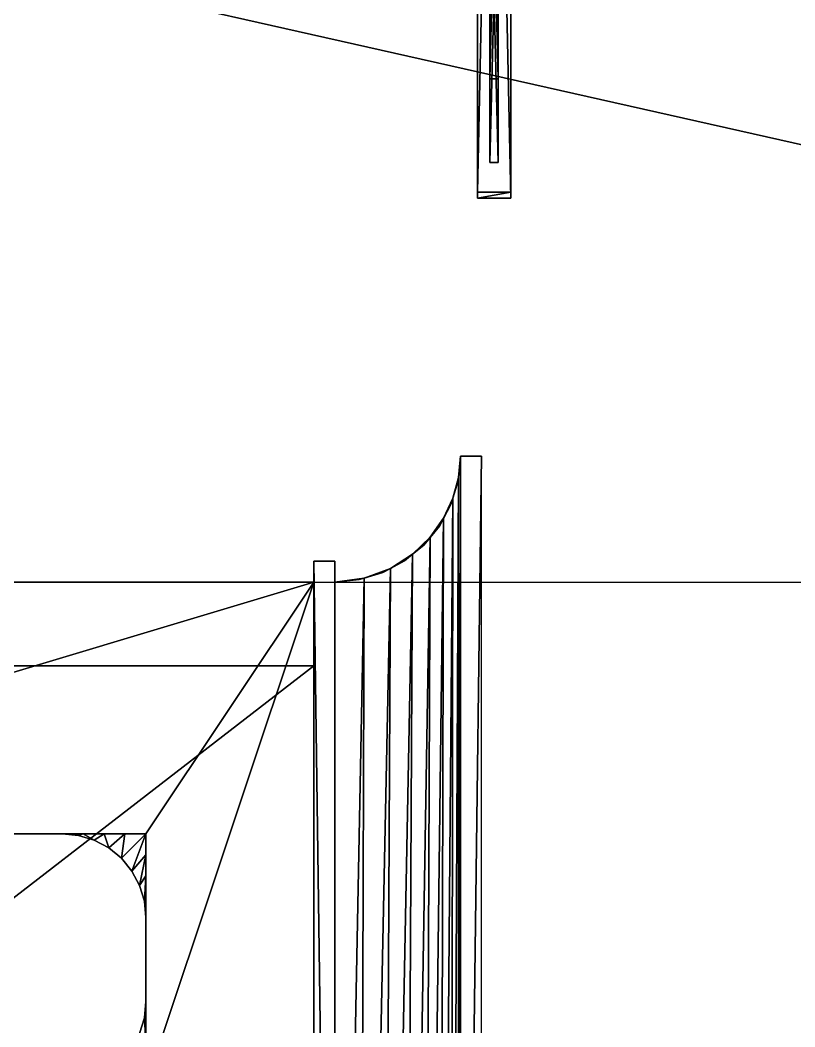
# Model space of a CAD drawing. Header units: metres. Extents: x -124 to 60, y -56 to 44.
# Drawn here: x -5.5 to 3.73, y -38.3 to -26.3 of the extents above; entities that cross this region are included whole.
import ezdxf

# ---------------------------------------------------------------- set-up
doc = ezdxf.new("R2010")
doc.units = ezdxf.units.M

msp = doc.modelspace()

# ---------------------------------------------------------------- linework, layer by layer
for points in [[(-0.05, -28.3536, -0.45355), (-0.05, -9.64645, 18.2536), (0.35, -9.64645, 18.2536)], [(-0.05, -28.4243, -0.38284), (-0.05, -9.71716, 18.3243), (-0.05, -9.64645, 18.2536)], [(0.35, -9.64645, 18.2536), (0.35, -28.3536, -0.45355), (-0.05, -28.3536, -0.45355)], [(-0.05, -9.64645, 18.2536), (-0.05, -28.3536, -0.45355), (-0.05, -28.4243, -0.38284)], [(0.35, -28.4243, -0.38284), (0.35, -9.71716, 18.3243), (-0.05, -9.71716, 18.3243)], [(-0.05, -9.71716, 18.3243), (-0.05, -28.4243, -0.38284), (0.35, -28.4243, -0.38284)], [(0.35, -28.3536, -0.45355), (0.35, -9.64645, 18.2536), (0.35, -9.71716, 18.3243)], [(0.35, -9.71716, 18.3243), (0.35, -28.4243, -0.38284), (0.35, -28.3536, -0.45355)], [(0.2, -23, 0.8), (0.2, -27, 0.8), (0.1, -27, 0.8)], [(0.1, -27, 0.8), (0.1, -23, 0.8), (0.2, -23, 0.8)], [(0.1, -23, 0.8), (0.1, -27, 0.8), (0.1, -27, 0.9)], [(0.1, -27, 0.9), (0.1, -23, 0.9), (0.1, -23, 0.8)], [(0.1, -23, 0.9), (0.1, -27, 0.9), (0.2, -27, 0.9)], [(0.2, -27, 0.9), (0.2, -23, 0.9), (0.1, -23, 0.9)], [(0.2, -23, 0.9), (0.2, -27, 0.9), (0.2, -27, 0.8)], [(0.2, -27, 0.8), (0.2, -23, 0.8), (0.2, -23, 0.9)], [(-13, -24, -6), (-13, -33, -6), (27, -33, -6)], [(27, -33, -6), (27, -24, -6), (-13, -24, -6)], [(0.2, -24, -0.2), (0.2, -28, -0.2), (0.1, -28, -0.2)], [(0.1, -28, -0.2), (0.1, -24, -0.2), (0.2, -24, -0.2)], [(0.1, -24, -0.2), (0.1, -28, -0.2), (0.1, -28, -0.1)], [(0.1, -28, -0.1), (0.1, -24, -0.1), (0.1, -24, -0.2)], [(0.1, -24, -0.1), (0.1, -28, -0.1), (0.2, -28, -0.1)], [(0.2, -28, -0.1), (0.2, -24, -0.1), (0.1, -24, -0.1)], [(0.2, -24, -0.1), (0.2, -28, -0.1), (0.2, -28, -0.2)], [(0.2, -28, -0.2), (0.2, -24, -0.2), (0.2, -24, -0.1)], [(-0.05, -28.4243, -0.38284), (-0.05, -28.3536, -0.45355), (0.35, -28.3536, -0.45355)], [(0.35, -28.3536, -0.45355), (0.35, -28.4243, -0.38284), (-0.05, -28.4243, -0.38284)], [(-0.25, -31.5, -6), (-0.27882, -31.7926, -6), (-0.27484, -31.7522, 5.24777)], [(-0.25, -31.5, 5.5), (-0.27484, -31.7522, 5.24777), (-0.27882, -51, 5.20736)], [(-0.27882, -51, 5.20736), (-0.25, -51, 5.5), (-0.25, -31.5, 5.5)], [(-0.27484, -31.7522, 5.24777), (-0.25, -31.5, 5.5), (-0.25, -31.5, -6)], [(0, -31.5, 5.5), (-0.25, -31.5, 5.5), (-0.25, -51, 5.5)], [(-0.25, -51, 5.5), (0, -51, 5.5), (0, -31.5, 5.5)], [(0, -31.5, 5.5), (0, -31.5, -6), (-0.25, -31.5, -6)], [(-0.25, -31.5, -6), (-0.25, -31.5, 5.5), (0, -31.5, 5.5)], [(-0.27484, -31.7522, 5.24777), (-0.3418, -32.0002, 4.99975), (-0.36418, -51, 4.92597)], [(-0.36418, -51, 4.92597), (-0.27882, -51, 5.20736), (-0.27484, -31.7522, 5.24777)], [(-0.27882, -31.7926, -6), (-0.36418, -32.074, -6), (-0.3418, -32.0002, 4.99975)], [(-0.3418, -32.0002, 4.99975), (-0.27484, -31.7522, 5.24777), (-0.27882, -31.7926, -6)], [(-0.3418, -32.0002, 4.99975), (-0.45287, -32.24, 4.76005), (-0.5028, -51, 4.66664)], [(-0.5028, -51, 4.66664), (-0.36418, -51, 4.92597), (-0.3418, -32.0002, 4.99975)], [(-0.45287, -32.24, 4.76005), (-0.3418, -32.0002, 4.99975), (-0.36418, -32.074, -6)], [(-0.36418, -32.074, -6), (-0.5028, -32.3334, -6), (-0.45287, -32.24, 4.76005)], [(-0.45287, -32.24, 4.76005), (-0.61139, -32.4657, 4.53432), (-0.68934, -51, 4.43934)], [(-0.68934, -51, 4.43934), (-0.5028, -51, 4.66664), (-0.45287, -32.24, 4.76005)], [(-0.61139, -32.4657, 4.53432), (-0.45287, -32.24, 4.76005), (-0.5028, -32.3334, -6)], [(-0.5028, -32.3334, -6), (-0.68934, -32.5607, -6), (-0.61139, -32.4657, 4.53432)], [(-0.61139, -32.4657, 4.53432), (-0.82136, -32.669, 4.33099), (-0.91665, -51, 4.2528)], [(-0.91665, -51, 4.2528), (-0.68934, -51, 4.43934), (-0.61139, -32.4657, 4.53432)], [(-0.82136, -32.669, 4.33099), (-0.61139, -32.4657, 4.53432), (-0.68934, -32.5607, -6)], [(-0.68934, -32.5607, -6), (-0.91665, -32.7472, -6), (-0.82136, -32.669, 4.33099)], [(-1.75, -51, 4.25), (-1.75, -32.75, 4.25), (-2, -32.75, 4.25)], [(-2, -32.75, 4.25), (-2, -51, 4.25), (-1.75, -51, 4.25)], [(-1.75, -32.75, 4.25), (-1.75, -32.75, -6), (-2, -32.75, -6)], [(-2, -32.75, -6), (-2, -32.75, 4.25), (-1.75, -32.75, 4.25)], [(-2, -51, 4.25), (-2, -32.75, 4.25), (-2, -33, 4)], [(-2, -32.75, 4.25), (-2, -32.75, -6), (-2, -33, -6)], [(-2, -33, -6), (-2, -33, 4), (-2, -32.75, 4.25)], [(-1.75, -33, 4), (-1.75, -32.75, 4.25), (-1.75, -51, 4.25)], [(-1.75, -33, -6), (-1.75, -32.75, -6), (-1.75, -32.75, 4.25)], [(-1.75, -32.75, 4.25), (-1.75, -33, 4), (-1.75, -33, -6)], [(-0.82136, -32.669, 4.33099), (-1.08544, -32.8374, 4.16257), (-1.17597, -51, 4.11418)], [(-1.17597, -51, 4.11418), (-0.91665, -51, 4.2528), (-0.82136, -32.669, 4.33099)], [(-0.91665, -32.7472, -6), (-1.17597, -32.8858, -6), (-1.08544, -32.8374, 4.16257)], [(-1.08544, -32.8374, 4.16257), (-0.82136, -32.669, 4.33099), (-0.91665, -32.7472, -6)], [(-1.08544, -32.8374, 4.16257), (-1.40029, -32.9539, 4.04614), (-1.45736, -51, 4.02882)], [(-1.45736, -51, 4.02882), (-1.17597, -51, 4.11418), (-1.08544, -32.8374, 4.16257)], [(-1.40029, -32.9539, 4.04614), (-1.08544, -32.8374, 4.16257), (-1.17597, -32.8858, -6)], [(-46, -33, 4), (-2, -33, 4), (-2, -33, -6)], [(-2, -33, -6), (-46, -33, -6), (-46, -33, 4)], [(-2, -33, 4), (-12, -33, 4), (-12, -36, 4)], [(-12, -36, 4), (-4, -36, 4), (-2, -33, 4)], [(-4, -39, 4), (-2, -42, 4), (-2, -33, 4)], [(-2, -33, 4), (-4, -36, 4), (-4, -39, 4)], [(-2, -33, 4), (-2, -51, 4), (-2, -51, 4.25)], [(-1.75, -33, 4), (-1.40029, -32.9539, 4.04614), (-1.45736, -32.9712, -6)], [(-1.40029, -32.9539, 4.04614), (-1.75, -33, 4), (-1.75, -51, 4)], [(-1.75, -51, 4), (-1.45736, -51, 4.02882), (-1.40029, -32.9539, 4.04614)], [(-1.45736, -32.9712, -6), (-1.75, -33, -6), (-1.75, -33, 4)], [(-1.75, -51, 4.25), (-1.75, -51, 4), (-1.75, -33, 4)], [(-1.17597, -32.8858, -6), (-1.45736, -32.9712, -6), (-1.40029, -32.9539, 4.04614)], [(-2, -34, -7), (-2, -51, -7), (-24, -51, -7)], [(-24, -51, -7), (-24, -34, -7), (-2, -34, -7)], [(-24, -34, 3), (-2, -34, 3), (-2, -34, -7)], [(-2, -34, -7), (-24, -34, -7), (-24, -34, 3)], [(-2, -34, -7), (-2, -34, 3), (-2, -51, 3)], [(-2, -51, 3), (-2, -51, -7), (-2, -34, -7)], [(-5, -36, 3.5), (-5, -36, 4), (-12, -36, 4)], [(-12, -36, 4), (-12, -36, 3.5), (-5, -36, 3.5)], [(-4.80491, -36.0192, 4), (-4.75, -36, 4), (-5, -36, 4)], [(-4.80491, -36.0192, 3.5), (-4.80491, -36.0192, 4), (-5, -36, 4)], [(-5, -36, 4), (-5, -36, 3.5), (-4.80491, -36.0192, 3.5)], [(-4.75, -36, 4), (-4.80491, -36.0192, 4), (-4.61732, -36.0761, 4)], [(-4.61732, -36.0761, 4), (-4.5, -36, 4), (-4.75, -36, 4)], [(-4.5, -36, 4), (-4.61732, -36.0761, 4), (-4.44443, -36.1685, 4)], [(-4.44443, -36.1685, 4), (-4.25, -36, 4), (-4.5, -36, 4)], [(-4.25, -36, 4), (-4.44443, -36.1685, 4), (-4.29289, -36.2929, 4)], [(-4, -36, 4), (-4.29289, -36.2929, 4), (-4.16853, -36.4444, 4)], [(-4.29289, -36.2929, 4), (-4, -36, 4), (-4.25, -36, 4)], [(-4.16853, -36.4444, 4), (-4, -36.25, 4), (-4, -36, 4)], [(-4.61732, -36.0761, 3.5), (-4.61732, -36.0761, 4), (-4.80491, -36.0192, 4)], [(-4.80491, -36.0192, 4), (-4.80491, -36.0192, 3.5), (-4.61732, -36.0761, 3.5)], [(-4.44443, -36.1685, 3.5), (-4.44443, -36.1685, 4), (-4.61732, -36.0761, 4)], [(-4.61732, -36.0761, 4), (-4.61732, -36.0761, 3.5), (-4.44443, -36.1685, 3.5)], [(-4.29289, -36.2929, 3.5), (-4.29289, -36.2929, 4), (-4.44443, -36.1685, 4)], [(-4.44443, -36.1685, 4), (-4.44443, -36.1685, 3.5), (-4.29289, -36.2929, 3.5)], [(-4.16853, -36.4444, 3.5), (-4.16853, -36.4444, 4), (-4.29289, -36.2929, 4)], [(-4.29289, -36.2929, 4), (-4.29289, -36.2929, 3.5), (-4.16853, -36.4444, 3.5)], [(-4, -36.25, 4), (-4.16853, -36.4444, 4), (-4.07612, -36.6173, 4)], [(-4.07612, -36.6173, 4), (-4, -36.5, 4), (-4, -36.25, 4)], [(-4.07612, -36.6173, 3.5), (-4.07612, -36.6173, 4), (-4.16853, -36.4444, 4)], [(-4.16853, -36.4444, 4), (-4.16853, -36.4444, 3.5), (-4.07612, -36.6173, 3.5)], [(-4, -36.5, 4), (-4.07612, -36.6173, 4), (-4.01921, -36.8049, 4)], [(-4.01921, -36.8049, 4), (-4, -36.75, 4), (-4, -36.5, 4)], [(-4.01921, -36.8049, 3.5), (-4.01921, -36.8049, 4), (-4.07612, -36.6173, 4)], [(-4.07612, -36.6173, 4), (-4.07612, -36.6173, 3.5), (-4.01921, -36.8049, 3.5)], [(-4, -36.75, 4), (-4.01921, -36.8049, 4), (-4, -37, 4)], [(-4, -37, 3.5), (-4, -37, 4), (-4.01921, -36.8049, 4)], [(-4.01921, -36.8049, 4), (-4.01921, -36.8049, 3.5), (-4, -37, 3.5)], [(-4, -38, 3.5), (-4, -38, 4), (-4, -37, 4)], [(-4, -37, 4), (-4, -37, 3.5), (-4, -38, 3.5)], [(-4, -38, 4), (-4.01921, -38.1951, 4), (-4, -38.25, 4)], [(-4.01921, -38.1951, 3.5), (-4.01921, -38.1951, 4), (-4, -38, 4)], [(-4, -38, 4), (-4, -38, 3.5), (-4.01921, -38.1951, 3.5)], [(-4.01921, -38.1951, 4), (-4.07612, -38.3827, 4), (-4, -38.5, 4)], [(-4.07612, -38.3827, 3.5), (-4.07612, -38.3827, 4), (-4.01921, -38.1951, 4)], [(-4.01921, -38.1951, 4), (-4.01921, -38.1951, 3.5), (-4.07612, -38.3827, 3.5)], [(-4, -38.5, 4), (-4, -38.25, 4), (-4.01921, -38.1951, 4)]]:
    msp.add_3dface(points)

doc.saveas('drawing.dxf')
